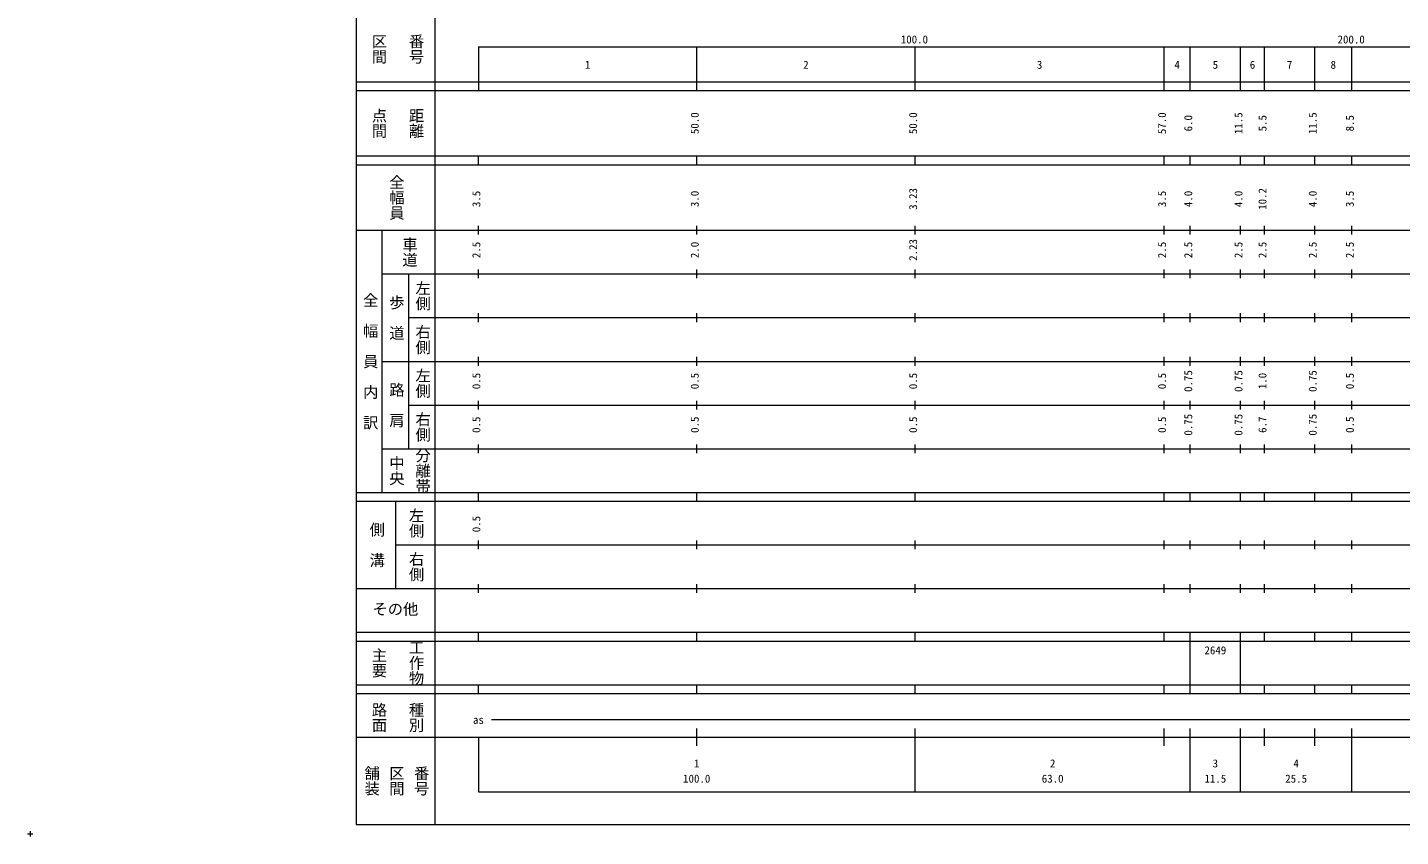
# Model space of a CAD drawing. Units: millimetres on the paper, enlarged 1000 times. Extents: x -625 to 714620, y -625 to 362121.
# Drawn here: x -625 to 313766, y -625 to 184530 of the extents above; entities that cross this region are included whole.
import ezdxf
from ezdxf.enums import TextEntityAlignment as Align

# ---------------------------------------------------------------- set-up
doc = ezdxf.new("R2010")
doc.units = ezdxf.units.MM
doc.header["$LTSCALE"] = 1000
doc.layers.add('S-SUV', color=7, linetype='Continuous', lineweight=13)
doc.styles.add('@ＭＳ ゴシック', font='')
doc.styles.add('ＭＳ ゴシック', font='')
doc.styles.get('@ＭＳ ゴシック').set_extended_font_data('@MS Gothic')
doc.styles.get('ＭＳ ゴシック').set_extended_font_data('MS Gothic')

msp = doc.modelspace()

# ---------------------------------------------------------------- linework, layer by layer
at = {"layer": 'S-SUV'}
for p, q in [((74620, 362121), (74620, 2121)), ((92620, 352121), (92620, 2121)), ((102620, 180121), (613620, 180121)), ((102620, 180121), (102620, 170121)), ((152620, 170121), (152620, 180121)), ((202620, 170121), (202620, 180121)), ((259620, 170121), (259620, 180121)), ((265620, 170121), (265620, 180121)), ((277120, 170121), (277120, 180121)), ((282620, 170121), (282620, 180121)), ((294120, 170121), (294120, 180121)), ((302620, 170121), (302620, 180121)), ((74620, 172121), (613620, 172121)), ((74620, 170121), (613620, 170121)), ((74620, 155121), (613620, 155121)), ((102620, 153121), (102620, 155121)), ((152620, 153121), (152620, 155121)), ((202620, 153121), (202620, 155121)), ((259620, 153121), (259620, 155121)), ((265620, 153121), (265620, 155121)), ((277120, 153121), (277120, 155121)), ((282620, 153121), (282620, 155121)), ((294120, 153121), (294120, 155121)), ((302620, 153121), (302620, 155121)), ((74620, 153121), (613620, 153121)), ((102620, 137121), (102620, 139121)), ((152620, 137121), (152620, 139121)), ((202620, 137121), (202620, 139121)), ((259620, 137121), (259620, 139121)), ((265620, 137121), (265620, 139121)), ((277120, 137121), (277120, 139121)), ((282620, 137121), (282620, 139121)), ((294120, 137121), (294120, 139121)), ((302620, 137121), (302620, 139121)), ((74620, 138121), (613620, 138121)), ((80620, 78121), (80620, 138121)), ((102620, 127121), (102620, 129121)), ((152620, 127121), (152620, 129121)), ((202620, 127121), (202620, 129121)), ((259620, 127121), (259620, 129121)), ((265620, 127121), (265620, 129121)), ((277120, 127121), (277120, 129121)), ((282620, 127121), (282620, 129121)), ((294120, 127121), (294120, 129121)), ((302620, 127121), (302620, 129121)), ((80620, 128121), (613620, 128121)), ((86620, 128121), (86620, 88121)), ((86620, 118121), (613620, 118121)), ((102620, 117121), (102620, 119121)), ((152620, 117121), (152620, 119121)), ((202620, 117121), (202620, 119121)), ((259620, 117121), (259620, 119121)), ((265620, 117121), (265620, 119121)), ((277120, 117121), (277120, 119121)), ((282620, 117121), (282620, 119121)), ((294120, 117121), (294120, 119121)), ((302620, 117121), (302620, 119121)), ((80620, 108121), (613620, 108121)), ((102620, 107121), (102620, 109121)), ((152620, 107121), (152620, 109121)), ((202620, 107121), (202620, 109121)), ((259620, 107121), (259620, 109121)), ((265620, 107121), (265620, 109121)), ((277120, 107121), (277120, 109121)), ((282620, 107121), (282620, 109121)), ((294120, 107121), (294120, 109121)), ((302620, 107121), (302620, 109121)), ((86620, 98121), (613620, 98121)), ((102620, 97121), (102620, 99121)), ((152620, 97121), (152620, 99121)), ((202620, 97121), (202620, 99121)), ((259620, 97121), (259620, 99121)), ((265620, 97121), (265620, 99121)), ((277120, 97121), (277120, 99121)), ((282620, 97121), (282620, 99121)), ((294120, 97121), (294120, 99121)), ((302620, 97121), (302620, 99121)), ((80620, 88121), (613620, 88121)), ((102620, 87121), (102620, 89121)), ((152620, 87121), (152620, 89121)), ((202620, 87121), (202620, 89121)), ((259620, 87121), (259620, 89121)), ((265620, 87121), (265620, 89121)), ((277120, 87121), (277120, 89121)), ((282620, 87121), (282620, 89121)), ((294120, 87121), (294120, 89121)), ((302620, 87121), (302620, 89121)), ((74620, 78121), (613620, 78121)), ((74620, 76121), (613620, 76121)), ((83620, 76121), (83620, 56121)), ((102620, 76121), (102620, 78121)), ((152620, 76121), (152620, 78121)), ((202620, 76121), (202620, 78121)), ((259620, 76121), (259620, 78121)), ((265620, 76121), (265620, 78121)), ((277120, 76121), (277120, 78121)), ((282620, 76121), (282620, 78121)), ((294120, 76121), (294120, 78121)), ((302620, 76121), (302620, 78121)), ((83620, 66121), (613620, 66121)), ((102620, 65121), (102620, 67121)), ((152620, 65121), (152620, 67121)), ((202620, 65121), (202620, 67121)), ((259620, 65121), (259620, 67121)), ((265620, 65121), (265620, 67121)), ((277120, 65121), (277120, 67121)), ((282620, 65121), (282620, 67121)), ((294120, 65121), (294120, 67121)), ((302620, 65121), (302620, 67121)), ((102620, 55121), (102620, 57121)), ((152620, 55121), (152620, 57121)), ((202620, 55121), (202620, 57121)), ((259620, 55121), (259620, 57121)), ((265620, 55121), (265620, 57121)), ((277120, 55121), (277120, 57121)), ((282620, 55121), (282620, 57121)), ((294120, 55121), (294120, 57121)), ((302620, 55121), (302620, 57121)), ((74620, 56121), (613620, 56121)), ((74620, 46121), (613620, 46121)), ((74620, 44121), (613620, 44121)), ((102620, 44121), (102620, 46121)), ((152620, 44121), (152620, 46121)), ((202620, 44121), (202620, 46121)), ((259620, 44121), (259620, 46121)), ((265620, 44121), (265620, 46121)), ((265620, 34121), (265620, 44121)), ((277120, 44121), (277120, 46121)), ((277120, 34121), (277120, 44121)), ((282620, 44121), (282620, 46121)), ((294120, 44121), (294120, 46121)), ((302620, 44121), (302620, 46121)), ((74620, 34121), (613620, 34121)), ((74620, 32121), (613620, 32121)), ((102620, 32121), (102620, 34121)), ((152620, 32121), (152620, 34121)), ((202620, 32121), (202620, 34121)), ((259620, 32121), (259620, 34121)), ((265620, 32121), (265620, 34121)), ((277120, 32121), (277120, 34121)), ((282620, 32121), (282620, 34121)), ((294120, 32121), (294120, 34121)), ((302620, 32121), (302620, 34121)), ((105620, 26121), (599620, 26121)), ((74620, 22121), (613620, 22121)), ((102620, 22121), (102620, 9621)), ((152620, 20121), (152620, 24121)), ((202620, 9621), (202620, 24121)), ((259620, 20121), (259620, 24121)), ((265620, 9621), (265620, 24121)), ((277120, 9621), (277120, 24121)), ((282620, 20121), (282620, 24121)), ((294120, 20121), (294120, 24121)), ((302620, 9621), (302620, 24121)), ((102620, 9621), (613620, 9621)), ((-625, 0), (625, 0)), ((0, 625), (0, -625)), ((74620, 2121), (714620, 2121))]:
    msp.add_line(p, q, dxfattribs=at)

# ---------------------------------------------------------------- texts
for s, height, rotation, style, p in [('区間', 2566, 270, '@ＭＳ ゴシック', (77870, 183121)), ('番号', 2566, 270, '@ＭＳ ゴシック', (86370, 183121)), ('点間', 2566, 270, '@ＭＳ ゴシック', (77870, 166121)), ('距離', 2566, 270, '@ＭＳ ゴシック', (86370, 166121)), ('50.0', 1833, 90, 'ＭＳ ゴシック', (153620, 160121)), ('50.0', 1833, 90, 'ＭＳ ゴシック', (203620, 160121)), ('57.0', 1833, 90, 'ＭＳ ゴシック', (260620, 160121)), ('6.0', 1833, 90, 'ＭＳ ゴシック', (266620, 160746)), ('11.5', 1833, 90, 'ＭＳ ゴシック', (278120, 160121)), ('5.5', 1833, 90, 'ＭＳ ゴシック', (283620, 160746)), ('11.5', 1833, 90, 'ＭＳ ゴシック', (295120, 160121)), ('8.5', 1833, 90, 'ＭＳ ゴシック', (303620, 160746)), ('全幅員', 2566, 270, '@ＭＳ ゴシック', (81870, 150871)), ('3.5', 1833, 90, 'ＭＳ ゴシック', (103620, 143420)), ('3.0', 1833, 90, 'ＭＳ ゴシック', (153620, 143420)), ('3.23', 1833, 90, 'ＭＳ ゴシック', (203620, 142795)), ('3.5', 1833, 90, 'ＭＳ ゴシック', (260620, 143420)), ('4.0', 1833, 90, 'ＭＳ ゴシック', (266620, 143420)), ('4.0', 1833, 90, 'ＭＳ ゴシック', (278120, 143420)), ('10.2', 1833, 90, 'ＭＳ ゴシック', (283620, 142795)), ('4.0', 1833, 90, 'ＭＳ ゴシック', (295120, 143420)), ('3.5', 1833, 90, 'ＭＳ ゴシック', (303620, 143420)), ('車道', 2566, 270, '@ＭＳ ゴシック', (84870, 136621)), ('2.5', 1833, 90, 'ＭＳ ゴシック', (103620, 131746)), ('2.0', 1833, 90, 'ＭＳ ゴシック', (153620, 131746)), ('2.23', 1833, 90, 'ＭＳ ゴシック', (203620, 131121)), ('2.5', 1833, 90, 'ＭＳ ゴシック', (260620, 131746)), ('2.5', 1833, 90, 'ＭＳ ゴシック', (266620, 131746)), ('2.5', 1833, 90, 'ＭＳ ゴシック', (278120, 131746)), ('2.5', 1833, 90, 'ＭＳ ゴシック', (283620, 131746)), ('2.5', 1833, 90, 'ＭＳ ゴシック', (295120, 131746)), ('2.5', 1833, 90, 'ＭＳ ゴシック', (303620, 131746)), ('左側', 2566, 270, '@ＭＳ ゴシック', (87870, 126621)), ('全\u3000幅\u3000員\u3000内\u3000訳', 2566, 270, '@ＭＳ ゴシック', (75870, 123871)), ('歩\u3000道', 2566, 270, '@ＭＳ ゴシック', (81870, 123371)), ('右側', 2566, 270, '@ＭＳ ゴシック', (87870, 116621)), ('左側', 2566, 270, '@ＭＳ ゴシック', (87870, 106621)), ('0.5', 1833, 90, 'ＭＳ ゴシック', (103620, 101746)), ('0.5', 1833, 90, 'ＭＳ ゴシック', (153620, 101746)), ('0.5', 1833, 90, 'ＭＳ ゴシック', (203620, 101746)), ('0.5', 1833, 90, 'ＭＳ ゴシック', (260620, 101746)), ('0.75', 1833, 90, 'ＭＳ ゴシック', (266620, 101121)), ('0.75', 1833, 90, 'ＭＳ ゴシック', (278120, 101121)), ('1.0', 1833, 90, 'ＭＳ ゴシック', (283620, 101746)), ('0.75', 1833, 90, 'ＭＳ ゴシック', (295120, 101121)), ('0.5', 1833, 90, 'ＭＳ ゴシック', (303620, 101746)), ('路\u3000肩', 2566, 270, '@ＭＳ ゴシック', (81870, 103371)), ('右側', 2566, 270, '@ＭＳ ゴシック', (87870, 96621)), ('0.5', 1833, 90, 'ＭＳ ゴシック', (103620, 91746)), ('0.5', 1833, 90, 'ＭＳ ゴシック', (153620, 91746)), ('0.5', 1833, 90, 'ＭＳ ゴシック', (203620, 91746)), ('0.5', 1833, 90, 'ＭＳ ゴシック', (260620, 91746)), ('0.75', 1833, 90, 'ＭＳ ゴシック', (266620, 91121)), ('0.75', 1833, 90, 'ＭＳ ゴシック', (278120, 91121)), ('6.7', 1833, 90, 'ＭＳ ゴシック', (283620, 91746)), ('0.75', 1833, 90, 'ＭＳ ゴシック', (295120, 91121)), ('0.5', 1833, 90, 'ＭＳ ゴシック', (303620, 91746)), ('分離帯', 2566, 270, '@ＭＳ ゴシック', (87870, 88371)), ('中央', 2566, 270, '@ＭＳ ゴシック', (81870, 86621)), ('左側', 2566, 270, '@ＭＳ ゴシック', (86370, 74621)), ('0.5', 1833, 90, 'ＭＳ ゴシック', (103620, 69010)), ('側\u3000溝', 2566, 270, '@ＭＳ ゴシック', (77370, 71371)), ('右側', 2566, 270, '@ＭＳ ゴシック', (86370, 64621)), ('主要', 2566, 270, '@ＭＳ ゴシック', (77870, 42621)), ('工作物', 2566, 270, '@ＭＳ ゴシック', (86370, 44371)), ('路面', 2566, 270, '@ＭＳ ゴシック', (77870, 30121)), ('種別', 2566, 270, '@ＭＳ ゴシック', (86370, 30121)), ('舗装', 2566, 270, '@ＭＳ ゴシック', (76203, 15621)), ('区間', 2566, 270, '@ＭＳ ゴシック', (81870, 15621)), ('番号', 2566, 270, '@ＭＳ ゴシック', (87537, 15621))]:
    msp.add_text(s, height=height, rotation=rotation, dxfattribs=dict(at, style=style)).set_placement(p, align=Align.BOTTOM_LEFT)
at = {"layer": 'S-SUV', "style": 'ＭＳ ゴシック'}
for s, height, p in [('100.0', 1833, (199339, 180316)), ('200.0', 1833, (299339, 180316)), ('1', 1833, (126995, 174526)), ('2', 1833, (176995, 174526)), ('3', 1833, (230495, 174526)), ('4', 1833, (261995, 174526)), ('5', 1833, (270745, 174526)), ('6', 1833, (279245, 174526)), ('7', 1833, (287745, 174526)), ('8', 1833, (297745, 174526)), ('その他', 2566, (78370, 49371)), ('2649', 1833, (268870, 40526)), ('as', 1833, (101370, 24621)), ('1', 1833, (151995, 14644)), ('2', 1833, (233495, 14644)), ('3', 1833, (270745, 14644)), ('4', 1833, (289245, 14644)), ('100.0', 1833, (149495, 11154)), ('63.0', 1833, (231620, 11154)), ('11.5', 1833, (268870, 11154)), ('25.5', 1833, (287370, 11154))]:
    msp.add_text(s, height=height, dxfattribs=at).set_placement(p, align=Align.BOTTOM_LEFT)

doc.saveas('drawing.dxf')
